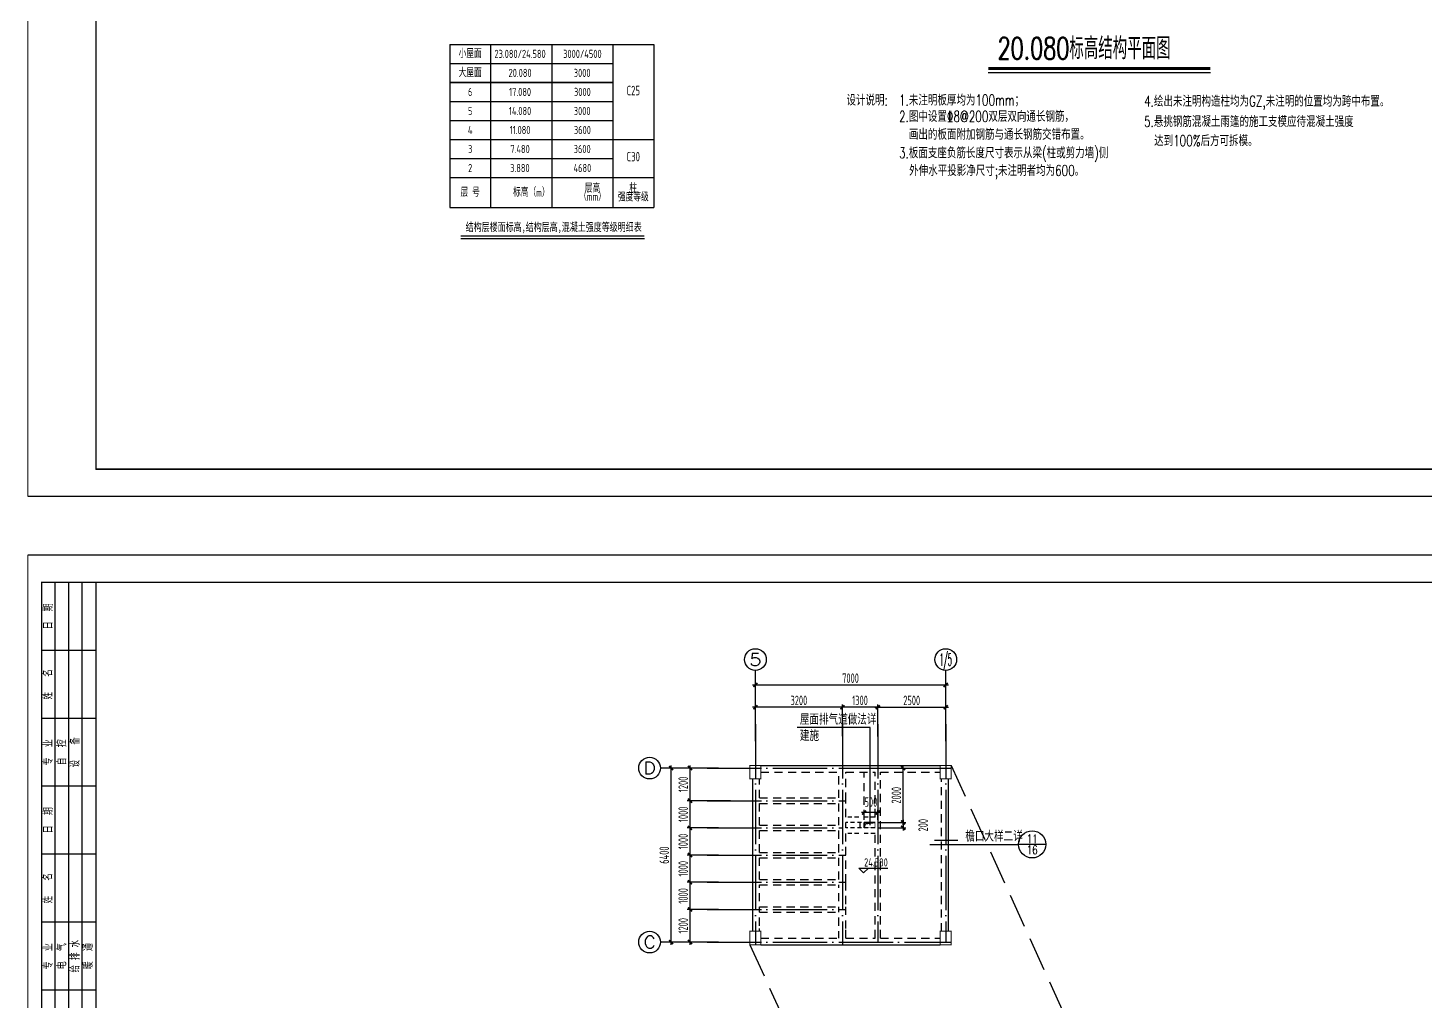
# Model space of a CAD drawing. Extents: x -472319 to -112444, y -516749 to -5704.
# Drawn here: x -311995 to -260602, y -355145 to -319353 of the extents above; entities that cross this region are included whole.
import ezdxf
from ezdxf.enums import TextEntityAlignment as Align

# ---------------------------------------------------------------- set-up
doc = ezdxf.new("R2010")
doc.units = 0
doc.header["$LTSCALE"] = 100
doc.header["$MEASUREMENT"] = 0
for name, pattern in [('3', [5, 3, -2]), ('CENTER', [2, 1.25, -0.25, 0.25, -0.25]), ('DASH', [0.35, 0.25, -0.1]), ('DOTE', [2.42, 2, -0.2, 0.02, -0.2])]:
    doc.linetypes.add(name, pattern=pattern)
for name, color, linetype in [('1301', 24, 'Continuous'), ('1306', 94, 'Continuous'), ('AXIS', 3, 'Continuous'), ('AXIS_TEXT', 7, 'Continuous'), ('DIM_IDEN', 3, 'Continuous'), ('DIMENSION', 3, 'Continuous'), ('DOTE', 1, 'CENTER'), ('FRAME', 3, 'Continuous'), ('PUB_TEXT', 7, 'Continuous'), ('S_BEAM', 4, 'Continuous'), ('S_BEAMDASH', 134, '3'), ('S_CL', 2, 'Continuous'), ('S_HOLE', 253, 'Continuous'), ('TAB', 7, 'Continuous'), ('TEXT', 7, 'Continuous'), ('填充', 8, 'Continuous'), ('板标注', 221, 'Continuous'), ('洞口边线', 7, 'Continuous')]:
    doc.layers.add(name, color=color, linetype=linetype)
doc.styles.add('_HZTXT', font='txt.shx', dxfattribs={"width": 0.35, "bigfont": 'hztxt.shx'})
doc.styles.add('_TCH_AXIS', font='COMPLEX', dxfattribs={"bigfont": 'GBCBIG'})
doc.styles.add('COMPLEX', font='COMPLEX')
doc.styles.add('dxfs', font='txt.shx', dxfattribs={"width": 0.7, "bigfont": 'dxfs.shx'})
doc.styles.add('HZ', font='tssdeng.shx', dxfattribs={"width": 0.6, "height": 350, "bigfont": 'a.shx'})
doc.styles.add('ST', font='', dxfattribs={"width": 0.7})
doc.styles.add('TSSD_Norm', font='Tssdeng.shx', dxfattribs={"bigfont": 'hztxt.shx'})
doc.styles.add('TSSD_Rein', font='Tssdeng.shx', dxfattribs={"width": 0.7, "bigfont": 'hztxt.shx'})
doc.styles.get('ST').set_extended_font_data('SimSun')
doc.dimstyles.new('DIMN', dxfattribs={"dimtxt": 350, "dimasz": 150, "dimexe": 100, "dimexo": 100, "dimgap": 75, "dimtad": 1, "dimdec": 0, "dimzin": 0, "dimdsep": 46, "dimtxsty": 'HZ', "dimblk": 'ARCHTICK', "dimcen": 0.09, "dimdle": 100, "dimclrd": 3, "dimclre": 3, "dimclrt": 7, "dimazin": 2, "dimtfac": 1, "dimtdec": 0, "dimtmove": 2, "dimatfit": 3, "dimldrblk": 'ARCHTICK', "dimfxl": 1, "dimtolj": 1, "dimtzin": 0, "dimarcsym": 0})

# ---------------------------------------------------------------- blocks, each defined once
blk = doc.blocks.new('A$C20674F94')
at = {"layer": 'FRAME', "lineweight": 18}
blk.add_line((0, 59400), (0, 0), dxfattribs=at)
at = {"layer": 'FRAME'}
for p, q in [((84100, 59400), (0, 59400)), ((2500, 58400), (2500, 1000)), ((83100, 58400), (2500, 58400)), ((2500, 1000), (83100, 1000)), ((0, 0), (84100, 0))]:
    blk.add_line(p, q, dxfattribs=at)
at = {"layer": 'FRAME', "const_width": 50}
for points in [[(2500, 58400), (500, 58400), (500, 35900), (2500, 35900)], [(2500, 58400), (83100, 58400), (83100, 1000), (2500, 1000), (2500, 58400)]]:
    blk.add_lwpolyline(points, dxfattribs=at)
at = {"layer": 'FRAME'}
for points in [[(1000, 35900), (1000, 58400)], [(1500, 35900), (1500, 58400)], [(2000, 35900), (2000, 58400)], [(2500, 55900), (500, 55900)], [(2500, 53400), (500, 53400)], [(2500, 50900), (500, 50900)], [(2500, 48400), (500, 48400)], [(2500, 45900), (500, 45900)], [(2500, 43400), (500, 43400)]]:
    blk.add_lwpolyline(points, dxfattribs=at)
at = {"layer": 'FRAME', "char_height": 300, "attachment_point": 5, "rotation": 90, "style": 'dxfs'}
for s, insert, width in [('{\\f宋体|b0|i0|c134|p2;日\\Ftxt.shx,dxfs.shx|c134;  \\f宋体|b0|i0|c134|p2;期}', (750, 57150), 1132.5), ('姓   名', (750, 54650), 1185), ('{\\f宋体|b0|i0|c134|p2;专\\Ftxt.shx,dxfs.shx|c134;  \\f宋体|b0|i0|c134|p2;业}', (750, 52150), 1203.38), ('{\\f宋体|b0|i0|c134|p2;自\\Ftxt.shx,dxfs.shx|c134;  \\f宋体|b0|i0|c134|p2;控}', (1250, 52150), 1148.25), ('设   备', (1750, 52150), 1227), ('{\\f宋体|b0|i0|c134|p2;日\\Ftxt.shx,dxfs.shx|c134;  \\f宋体|b0|i0|c134|p2;期}', (750, 49650), 1132.5), ('姓   名', (750, 47150), 1185), ('{\\f宋体|b0|i0|c134|p2;专\\Ftxt.shx,dxfs.shx|c134;  \\f宋体|b0|i0|c134|p2;业}', (750, 44650), 1203.38), ('{\\f宋体|b0|i0|c134|p2;电\\Ftxt.shx,dxfs.shx|c134;  \\f宋体|b0|i0|c134|p2;气}', (1250, 44650), 1182.38), ('给 排 水', (1750, 44650), 1352.62), ('{\\f宋体|b0|i0|c134|p2;暖\\Ftxt.shx,dxfs.shx|c134;  \\f宋体|b0|i0|c134|p2;通}', (2220, 44650), 1200.75)]:
    blk.add_mtext(s, dxfattribs=dict(at, insert=insert, width=width))
blk = doc.blocks.new('_ArchTick')
at = {"color": 0, "linetype": 'ByBlock', "const_width": 0.4}
blk.add_lwpolyline([(-0.5, -0.5), (0.5, 0.5)], dxfattribs=at)
blk = doc.blocks.new('*D1380')
at = {"layer": 'AXIS', "color": 3, "lineweight": -2, "transparency": 16777216}
for p, q in [((-285336, -343519), (-278136, -343519)), ((-285236, -344859), (-285236, -343419)), ((-278236, -344859), (-278236, -343419))]:
    blk.add_line(p, q, dxfattribs=at)
at = {"layer": 'Defpoints', "color": 0, "transparency": 16777216}
for p in [(-278236, -343519), (-285236, -344959), (-278236, -344959)]:
    blk.add_point(p, dxfattribs=at)
at = {"layer": 'AXIS', "color": 3, "lineweight": -2, "transparency": 16777216, "xscale": 150, "yscale": 150, "zscale": 150, "rotation": 180}
blk.add_blockref('_ArchTick', (-285236, -343519), dxfattribs=at)
at = {"layer": 'AXIS', "color": 3, "lineweight": -2, "transparency": 16777216, "xscale": 150, "yscale": 150, "zscale": 150}
blk.add_blockref('_ArchTick', (-278236, -343519), dxfattribs=at)
at = {"layer": 'AXIS', "color": 7, "transparency": 16777216, "insert": (-281736, -343269), "char_height": 350, "attachment_point": 5, "style": 'HZ'}
blk.add_mtext('\\A1;7000', dxfattribs=at)
blk = doc.blocks.new('_AXISO')
blk.add_circle((0, 0), 0.5)
at = {"layer": 'AXIS_TEXT', "style": 'COMPLEX', "width": 1.041667}
blk.add_attdef('A', text='', height=0.56, dxfattribs=at).set_placement((-0.25, -0.28), (0.25, -0.28), align=Align.FIT)
blk = doc.blocks.new('*D1381')
at = {"layer": '1301', "color": 3, "lineweight": -2, "transparency": 16777216}
for p, q in [((-280736, -345205), (-280736, -344237)), ((-278236, -345305), (-278236, -344237)), ((-280836, -344337), (-278136, -344337))]:
    blk.add_line(p, q, dxfattribs=at)
at = {"layer": 'Defpoints', "color": 0, "transparency": 16777216}
for p in [(-278236, -344337), (-280736, -345305), (-278236, -345405)]:
    blk.add_point(p, dxfattribs=at)
at = {"layer": '1301', "color": 3, "lineweight": -2, "transparency": 16777216, "xscale": 150, "yscale": 150, "zscale": 150, "rotation": 180}
blk.add_blockref('_ArchTick', (-280736, -344337), dxfattribs=at)
at = {"layer": '1301', "color": 3, "lineweight": -2, "transparency": 16777216, "xscale": 150, "yscale": 150, "zscale": 150}
blk.add_blockref('_ArchTick', (-278236, -344337), dxfattribs=at)
at = {"layer": '1301', "color": 7, "transparency": 16777216, "insert": (-279486, -344087), "char_height": 350, "attachment_point": 5, "style": 'HZ'}
blk.add_mtext('\\A1;2500', dxfattribs=at)
blk = doc.blocks.new('*D1382')
at = {"layer": '1301', "color": 3, "lineweight": -2, "transparency": 16777216}
for p, q in [((-285236, -345348), (-285236, -344237)), ((-282036, -345405), (-282036, -344237)), ((-281936, -344337), (-285336, -344337))]:
    blk.add_line(p, q, dxfattribs=at)
at = {"layer": 'Defpoints', "color": 0, "transparency": 16777216}
for p in [(-285236, -344337), (-285236, -345448), (-282036, -345505)]:
    blk.add_point(p, dxfattribs=at)
at = {"layer": '1301', "color": 3, "lineweight": -2, "transparency": 16777216, "xscale": 150, "yscale": 150, "zscale": 150, "rotation": 180}
blk.add_blockref('_ArchTick', (-285236, -344337), dxfattribs=at)
at = {"layer": '1301', "color": 3, "lineweight": -2, "transparency": 16777216, "xscale": 150, "yscale": 150, "zscale": 150}
blk.add_blockref('_ArchTick', (-282036, -344337), dxfattribs=at)
at = {"layer": '1301', "color": 7, "transparency": 16777216, "insert": (-283636, -344087), "char_height": 350, "attachment_point": 5, "style": 'HZ'}
blk.add_mtext('\\A1;3200', dxfattribs=at)
blk = doc.blocks.new('*D1383')
at = {"layer": 'AXIS', "color": 3, "lineweight": -2, "transparency": 16777216}
for p, q in [((-287109, -346576), (-288439, -346576)), ((-288339, -353076), (-288339, -346476)), ((-287109, -352976), (-288439, -352976))]:
    blk.add_line(p, q, dxfattribs=at)
at = {"layer": 'Defpoints', "color": 0, "transparency": 16777216}
for p in [(-288339, -346576), (-287009, -346576), (-287009, -352976)]:
    blk.add_point(p, dxfattribs=at)
at = {"layer": 'AXIS', "color": 3, "lineweight": -2, "transparency": 16777216, "xscale": 150, "yscale": 150, "zscale": 150}
for p, rotation in [((-288339, -346576), 90), ((-288339, -352976), 270)]:
    blk.add_blockref('_ArchTick', p, dxfattribs=dict(at, rotation=rotation))
at = {"layer": 'AXIS', "color": 7, "transparency": 16777216, "insert": (-288589, -349777), "char_height": 350, "attachment_point": 5, "rotation": 90, "style": 'HZ'}
blk.add_mtext('\\A1;6400', dxfattribs=at)
blk = doc.blocks.new('*D1384')
at = {"layer": '1306', "color": 3, "lineweight": -2, "transparency": 16777216}
for p, q in [((-286594, -346576), (-287742, -346576)), ((-287642, -346476), (-287642, -347876)), ((-286151, -347776), (-287742, -347776))]:
    blk.add_line(p, q, dxfattribs=at)
at = {"layer": 'Defpoints', "color": 0, "transparency": 16777216}
for p in [(-286494, -346576), (-287642, -347776), (-286051, -347776)]:
    blk.add_point(p, dxfattribs=at)
at = {"layer": '1306', "color": 3, "lineweight": -2, "transparency": 16777216, "xscale": 150, "yscale": 150, "zscale": 150}
for p, rotation in [((-287642, -346576), 90), ((-287642, -347776), 270)]:
    blk.add_blockref('_ArchTick', p, dxfattribs=dict(at, rotation=rotation))
at = {"layer": '1306', "color": 7, "transparency": 16777216, "insert": (-287892, -347177), "char_height": 350, "attachment_point": 5, "rotation": 90, "style": 'HZ'}
blk.add_mtext('\\A1;1200', dxfattribs=at)
blk = doc.blocks.new('*D1385')
at = {"layer": '1306', "color": 3, "lineweight": -2, "transparency": 16777216}
for p, q in [((-286594, -347776), (-287742, -347776)), ((-287642, -347676), (-287642, -348876)), ((-286594, -348776), (-287742, -348776))]:
    blk.add_line(p, q, dxfattribs=at)
at = {"layer": 'Defpoints', "color": 0, "transparency": 16777216}
for p in [(-286494, -347776), (-287642, -348776), (-286494, -348776)]:
    blk.add_point(p, dxfattribs=at)
at = {"layer": '1306', "color": 3, "lineweight": -2, "transparency": 16777216, "xscale": 150, "yscale": 150, "zscale": 150}
for p, rotation in [((-287642, -347776), 90), ((-287642, -348776), 270)]:
    blk.add_blockref('_ArchTick', p, dxfattribs=dict(at, rotation=rotation))
at = {"layer": '1306', "color": 7, "transparency": 16777216, "insert": (-287892, -348277), "char_height": 350, "attachment_point": 5, "rotation": 90, "style": 'HZ'}
blk.add_mtext('\\A1;1000', dxfattribs=at)
blk = doc.blocks.new('*D1386')
at = {"layer": '1306', "color": 3, "lineweight": -2, "transparency": 16777216}
for p, q in [((-286594, -348776), (-287742, -348776)), ((-287642, -348676), (-287642, -349876)), ((-286594, -349776), (-287742, -349776))]:
    blk.add_line(p, q, dxfattribs=at)
at = {"layer": 'Defpoints', "color": 0, "transparency": 16777216}
for p in [(-286494, -348776), (-287642, -349776), (-286494, -349776)]:
    blk.add_point(p, dxfattribs=at)
at = {"layer": '1306', "color": 3, "lineweight": -2, "transparency": 16777216, "xscale": 150, "yscale": 150, "zscale": 150}
for p, rotation in [((-287642, -348776), 90), ((-287642, -349776), 270)]:
    blk.add_blockref('_ArchTick', p, dxfattribs=dict(at, rotation=rotation))
at = {"layer": '1306', "color": 7, "transparency": 16777216, "insert": (-287892, -349277), "char_height": 350, "attachment_point": 5, "rotation": 90, "style": 'HZ'}
blk.add_mtext('\\A1;1000', dxfattribs=at)
blk = doc.blocks.new('*D1387')
at = {"layer": '1306', "color": 3, "lineweight": -2, "transparency": 16777216}
for p, q in [((-286594, -349776), (-287742, -349776)), ((-287642, -349676), (-287642, -350876)), ((-286594, -350776), (-287742, -350776))]:
    blk.add_line(p, q, dxfattribs=at)
at = {"layer": 'Defpoints', "color": 0, "transparency": 16777216}
for p in [(-286494, -349776), (-287642, -350776), (-286494, -350776)]:
    blk.add_point(p, dxfattribs=at)
at = {"layer": '1306', "color": 3, "lineweight": -2, "transparency": 16777216, "xscale": 150, "yscale": 150, "zscale": 150}
for p, rotation in [((-287642, -349776), 90), ((-287642, -350776), 270)]:
    blk.add_blockref('_ArchTick', p, dxfattribs=dict(at, rotation=rotation))
at = {"layer": '1306', "color": 7, "transparency": 16777216, "insert": (-287892, -350277), "char_height": 350, "attachment_point": 5, "rotation": 90, "style": 'HZ'}
blk.add_mtext('\\A1;1000', dxfattribs=at)
blk = doc.blocks.new('*D1388')
at = {"layer": '1306', "color": 3, "lineweight": -2, "transparency": 16777216}
for p, q in [((-286594, -351776), (-287742, -351776)), ((-287642, -351676), (-287642, -353076)), ((-286594, -352976), (-287742, -352976))]:
    blk.add_line(p, q, dxfattribs=at)
at = {"layer": 'Defpoints', "color": 0, "transparency": 16777216}
for p in [(-286494, -351776), (-287642, -352976), (-286494, -352976)]:
    blk.add_point(p, dxfattribs=at)
at = {"layer": '1306', "color": 3, "lineweight": -2, "transparency": 16777216, "xscale": 150, "yscale": 150, "zscale": 150}
for p, rotation in [((-287642, -351776), 90), ((-287642, -352976), 270)]:
    blk.add_blockref('_ArchTick', p, dxfattribs=dict(at, rotation=rotation))
at = {"layer": '1306', "color": 7, "transparency": 16777216, "insert": (-287892, -352376), "char_height": 350, "attachment_point": 5, "rotation": 90, "style": 'HZ'}
blk.add_mtext('\\A1;1200', dxfattribs=at)
blk = doc.blocks.new('*D1389')
at = {"layer": '1301', "color": 3, "lineweight": -2, "transparency": 16777216}
for p, q in [((-282036, -345348), (-282036, -344237)), ((-280736, -345419), (-280736, -344237)), ((-280636, -344337), (-282136, -344337))]:
    blk.add_line(p, q, dxfattribs=at)
at = {"layer": 'Defpoints', "color": 0, "transparency": 16777216}
for p in [(-282036, -344337), (-282036, -345448), (-280736, -345519)]:
    blk.add_point(p, dxfattribs=at)
at = {"layer": '1301', "color": 3, "lineweight": -2, "transparency": 16777216, "xscale": 150, "yscale": 150, "zscale": 150, "rotation": 180}
blk.add_blockref('_ArchTick', (-282036, -344337), dxfattribs=at)
at = {"layer": '1301', "color": 3, "lineweight": -2, "transparency": 16777216, "xscale": 150, "yscale": 150, "zscale": 150}
blk.add_blockref('_ArchTick', (-280736, -344337), dxfattribs=at)
at = {"layer": '1301', "color": 7, "transparency": 16777216, "insert": (-281386, -344087), "char_height": 350, "attachment_point": 5, "style": 'HZ'}
blk.add_mtext('\\A1;1300', dxfattribs=at)
blk = doc.blocks.new('*D1390')
at = {"layer": '1301', "color": 3, "lineweight": -2, "transparency": 16777216}
for p, q in [((-280636, -348212), (-281336, -348212)), ((-281236, -348476), (-281236, -348112)), ((-280736, -348476), (-280736, -348112))]:
    blk.add_line(p, q, dxfattribs=at)
at = {"layer": 'Defpoints', "color": 0, "transparency": 16777216}
for p in [(-281236, -348212), (-281236, -348576), (-280736, -348576)]:
    blk.add_point(p, dxfattribs=at)
at = {"layer": '1301', "color": 3, "lineweight": -2, "transparency": 16777216, "xscale": 150, "yscale": 150, "zscale": 150, "rotation": 180}
blk.add_blockref('_ArchTick', (-281236, -348212), dxfattribs=at)
at = {"layer": '1301', "color": 3, "lineweight": -2, "transparency": 16777216, "xscale": 150, "yscale": 150, "zscale": 150}
blk.add_blockref('_ArchTick', (-280736, -348212), dxfattribs=at)
at = {"layer": '1301', "color": 7, "transparency": 16777216, "insert": (-280986, -347825), "char_height": 350, "attachment_point": 5, "style": 'HZ'}
blk.add_mtext('\\A1;500', dxfattribs=at)
blk = doc.blocks.new('*D2553')
at = {"layer": '1306', "color": 3, "lineweight": -2, "transparency": 16777216}
for p, q in [((-286594, -350776), (-287742, -350776)), ((-287642, -350676), (-287642, -351876)), ((-286594, -351776), (-287742, -351776))]:
    blk.add_line(p, q, dxfattribs=at)
at = {"layer": 'Defpoints', "color": 0, "transparency": 16777216}
for p in [(-286494, -350776), (-287642, -351776), (-286494, -351776)]:
    blk.add_point(p, dxfattribs=at)
at = {"layer": '1306', "color": 3, "lineweight": -2, "transparency": 16777216, "xscale": 150, "yscale": 150, "zscale": 150}
for p, rotation in [((-287642, -350776), 90), ((-287642, -351776), 270)]:
    blk.add_blockref('_ArchTick', p, dxfattribs=dict(at, rotation=rotation))
at = {"layer": '1306', "color": 7, "transparency": 16777216, "insert": (-287892, -351277), "char_height": 350, "attachment_point": 5, "rotation": 90, "style": 'HZ'}
blk.add_mtext('\\A1;1000', dxfattribs=at)
blk = doc.blocks.new('*D2554')
at = {"layer": 'Defpoints', "color": 0, "transparency": 16777216}
for p in [(-280836, -348576), (-280836, -348776), (-279802, -348776)]:
    blk.add_point(p, dxfattribs=at)
at = {"layer": 'S_HOLE', "color": 3, "lineweight": -2, "transparency": 16777216}
for p, q in [((-280736, -348576), (-279702, -348576)), ((-280736, -348776), (-279702, -348776)), ((-279802, -348476), (-279802, -348876))]:
    blk.add_line(p, q, dxfattribs=at)
at = {"layer": 'S_HOLE', "color": 3, "lineweight": -2, "transparency": 16777216, "xscale": 150, "yscale": 150, "zscale": 150}
for p, rotation in [((-279802, -348576), 90), ((-279802, -348776), 270)]:
    blk.add_blockref('_ArchTick', p, dxfattribs=dict(at, rotation=rotation))
at = {"layer": 'S_HOLE', "color": 7, "transparency": 16777216, "insert": (-279065, -348676), "char_height": 350, "attachment_point": 5, "rotation": 90, "style": 'HZ'}
blk.add_mtext('\\A1;200', dxfattribs=at)
blk = doc.blocks.new('*D2555')
at = {"layer": 'Defpoints', "color": 0, "transparency": 16777216}
for p in [(-280836, -346576), (-279802, -346576), (-280836, -348576)]:
    blk.add_point(p, dxfattribs=at)
at = {"layer": 'S_HOLE', "color": 3, "lineweight": -2, "transparency": 16777216}
for p, q in [((-280736, -346576), (-279702, -346576)), ((-279802, -348676), (-279802, -346476)), ((-280736, -348576), (-279702, -348576))]:
    blk.add_line(p, q, dxfattribs=at)
at = {"layer": 'S_HOLE', "color": 3, "lineweight": -2, "transparency": 16777216, "xscale": 150, "yscale": 150, "zscale": 150}
for p, rotation in [((-279802, -346576), 90), ((-279802, -348576), 270)]:
    blk.add_blockref('_ArchTick', p, dxfattribs=dict(at, rotation=rotation))
at = {"layer": 'S_HOLE', "color": 7, "transparency": 16777216, "insert": (-280052, -347576), "char_height": 350, "attachment_point": 5, "rotation": 90, "style": 'HZ'}
blk.add_mtext('\\A1;2000', dxfattribs=at)

msp = doc.modelspace()

# ---------------------------------------------------------------- linework, layer by layer
at = {"color": 253, "linetype": 'DASH', "ltscale": 50}
for p, q in [((-278035.5, -346476.5), (-270593.829, -362839.891)), ((-285435.502, -353076.501), (-277993.831, -369439.892))]:
    msp.add_line(p, q, dxfattribs=at)
at = {"layer": 'AXIS'}
for p, q in [((-285235.5, -345589.352), (-285235.5, -342984.556)), ((-278235.5, -345589.352), (-278235.5, -342984.556)), ((-287009.319, -346576.5), (-288726.819, -346576.5)), ((-287009.319, -352976.5), (-288726.819, -352976.5))]:
    msp.add_line(p, q, dxfattribs=at)
at = {"layer": 'Defpoints', "color": 2, "const_width": 50}
msp.add_lwpolyline([(-296477.5, -321357), (-290477.5, -321357)], dxfattribs=at)
at = {"layer": 'DIM_IDEN'}
for p, q in [((-281009.357, -345080.405), (-283699.629, -345080.405)), ((-281009.357, -348681.742), (-281009.357, -345080.405)), ((-278822, -349381.5), (-275553.621, -349381.5)), ((-274553.621, -349381.5), (-275553.621, -349381.5))]:
    msp.add_line(p, q, dxfattribs=at)
at = {"layer": 'DIM_IDEN', "const_width": 50}
msp.add_lwpolyline([(-278657.877, -349231.5), (-277776.594, -349231.5)], dxfattribs=at)
at = {"layer": 'DIM_IDEN'}
msp.add_circle((-275053.621, -349381.5), 500, dxfattribs=at)
at = {"layer": 'DIMENSION', "const_width": 100}
msp.add_lwpolyline([(-276668.828, -320845.229), (-268497.846, -320845.229)], dxfattribs=at)
at = {"layer": 'DIMENSION'}
msp.add_lwpolyline([(-276668.828, -320995.229), (-268497.846, -320995.229)], dxfattribs=at)
at = {"layer": 'DOTE', "linetype": 'DOTE', "ltscale": 10}
for p, q in [((-285235.5, -344959.352), (-285235.5, -353076.501)), ((-282035.5, -344959.352), (-282035.5, -352976.5)), ((-282035.5, -344959.352), (-282035.5, -353076.501)), ((-280735.5, -344959.352), (-280735.5, -352976.5)), ((-278235.5, -344959.352), (-278235.5, -352976.5)), ((-287009.319, -346576.5), (-278035.5, -346576.5)), ((-287009.319, -347776.499), (-281910.5, -347776.499)), ((-287009.319, -348776.499), (-282035.5, -348776.499)), ((-287009.319, -349776.499), (-281910.5, -349776.499)), ((-287009.319, -350776.499), (-281910.5, -350776.499)), ((-287009.319, -351776.499), (-281910.5, -351776.499)), ((-287009.319, -352976.5), (-278035.5, -352976.5))]:
    msp.add_line(p, q, dxfattribs=at)
at = {"layer": 'S_BEAM'}
for p, q in [((-285035.502, -346476.5), (-282035.5, -346476.5)), ((-282035.5, -346476.5), (-280735.5, -346476.5)), ((-280735.5, -346476.5), (-278435.5, -346476.5)), ((-285335.502, -347776.5), (-285335.502, -346976.5)), ((-278135.5, -352576.501), (-278135.5, -346976.5)), ((-285335.502, -348776.5), (-285335.502, -347776.5)), ((-285335.502, -349776.5), (-285335.502, -348776.5)), ((-281235.5, -348776.5), (-281235.5, -348576.499)), ((-281235.5, -348576.499), (-280835.5, -348576.499)), ((-285335.502, -350776.5), (-285335.502, -349776.5)), ((-285335.502, -351576.5), (-285335.502, -350776.5)), ((-285335.502, -352476.501), (-285335.502, -351576.5)), ((-285335.502, -352576.501), (-285335.502, -352476.501)), ((-285035.502, -353076.501), (-282035.5, -353076.501)), ((-282035.5, -353076.501), (-280735.5, -353076.501)), ((-280735.5, -353076.501), (-278435.5, -353076.501))]:
    msp.add_line(p, q, dxfattribs=at)
at = {"layer": 'S_BEAMDASH'}
for p, q in [((-285035.502, -346726.5), (-282160.5, -346726.5)), ((-282160.5, -347676.5), (-282160.5, -346726.5)), ((-281910.5, -346726.5), (-280835.5, -346726.5)), ((-281910.5, -347776.5), (-281910.5, -346726.5)), ((-281235.5, -348426.5), (-281235.5, -346726.5)), ((-280835.5, -348376.499), (-280835.5, -346726.5)), ((-280635.5, -346726.5), (-278435.5, -346726.5)), ((-280635.5, -352826.501), (-280635.5, -346726.5)), ((-285085.502, -347676.5), (-285085.502, -346976.5)), ((-278385.5, -352576.501), (-278385.5, -346976.5)), ((-285085.502, -347676.5), (-282160.5, -347676.5)), ((-285085.502, -347876.5), (-282160.5, -347876.5)), ((-285085.502, -348676.5), (-285085.502, -347876.5)), ((-282160.5, -348676.5), (-282160.5, -347876.5)), ((-281910.5, -348376.499), (-281910.5, -347776.5)), ((-285085.502, -348676.5), (-282160.5, -348676.5)), ((-285085.502, -348876.5), (-282160.5, -348876.5)), ((-285085.502, -349676.5), (-285085.502, -348876.5)), ((-282160.5, -349676.5), (-282160.5, -348876.5)), ((-281910.5, -348776.5), (-281910.5, -348576.5)), ((-281385.5, -348776.5), (-281385.5, -348576.499)), ((-281910.5, -349776.5), (-281910.5, -348976.5)), ((-280835.5, -352826.501), (-280835.5, -348976.5)), ((-285085.502, -349676.5), (-282160.5, -349676.5)), ((-285085.502, -349876.5), (-282160.5, -349876.5)), ((-285085.502, -350676.5), (-285085.502, -349876.5)), ((-282160.5, -350676.5), (-282160.5, -349876.5)), ((-281910.5, -350776.5), (-281910.5, -349776.5)), ((-285085.502, -350676.5), (-282160.5, -350676.5)), ((-285085.502, -350876.5), (-282160.5, -350876.5)), ((-285085.502, -351476.5), (-285085.502, -350876.5)), ((-282160.5, -351476.5), (-282160.5, -350876.5)), ((-281910.5, -351576.5), (-281910.5, -350776.5)), ((-285085.502, -352376.501), (-285085.502, -351676.5)), ((-285085.502, -351676.5), (-282160.5, -351676.5)), ((-285085.502, -351876.5), (-282160.5, -351876.5)), ((-282160.5, -352376.501), (-282160.5, -351676.5)), ((-281910.5, -352476.501), (-281910.5, -351576.5)), ((-285085.502, -352576.501), (-285085.502, -352476.501)), ((-281910.5, -352826.501), (-281910.5, -352476.501)), ((-285035.502, -352826.501), (-282160.5, -352826.501)), ((-282160.5, -352826.501), (-282160.5, -352576.501)), ((-281910.5, -352826.501), (-280835.5, -352826.501)), ((-280635.5, -352826.501), (-278435.5, -352826.501))]:
    msp.add_line(p, q, dxfattribs=at)
at = {"layer": 'S_BEAMDASH', "ltscale": 0.5}
for p, q in [((-281435.5, -348376.499), (-281910.5, -348376.499)), ((-280835.5, -348376.499), (-281235.5, -348376.499)), ((-280835.5, -348576.499), (-281910.5, -348576.499)), ((-280835.5, -348776.5), (-281910.5, -348776.5)), ((-281435.5, -348976.5), (-281910.5, -348976.5)), ((-280835.5, -348976.5), (-281235.5, -348976.5))]:
    msp.add_line(p, q, dxfattribs=at)
at = {"layer": 'S_CL', "const_width": 35}
for points in [[(-285035.502, -346976.5), (-285035.502, -346476.5), (-285435.502, -346476.5), (-285435.502, -346976.5)], [(-278035.5, -346976.5), (-278035.5, -346476.5), (-278435.5, -346476.5), (-278435.5, -346976.5)], [(-285035.502, -353076.501), (-285035.502, -352576.501), (-285435.502, -352576.501), (-285435.502, -353076.501)], [(-278035.5, -353076.501), (-278035.5, -352576.501), (-278435.5, -352576.501), (-278435.5, -353076.501)]]:
    msp.add_lwpolyline(points, close=True, dxfattribs=at)
at = {"layer": 'S_HOLE', "const_width": 18}
msp.add_lwpolyline([(-281235.5, -348776.5), (-280835.5, -348776.5), (-280835.5, -348576.499), (-281235.5, -348576.499), (-281235.5, -348776.5)], close=True, dxfattribs=at)
msp.add_lwpolyline([(-281235.5, -348776.5), (-280835.5, -348776.5), (-280835.5, -348576.499), (-281235.5, -348576.499), (-281235.5, -348776.5)], close=True, dxfattribs=at)
at = {"layer": 'TAB'}
for p, q in [((-296477.5, -319957), (-288977.5, -319957)), ((-296477.5, -319957), (-296477.5, -325957)), ((-294977.5, -319957), (-294977.5, -325957)), ((-292727.5, -319957), (-292727.5, -325957)), ((-290477.5, -319957), (-290477.5, -325957)), ((-288977.5, -319957), (-288977.5, -325957)), ((-296477.5, -320657), (-290477.5, -320657)), ((-296477.5, -321357), (-290477.5, -321357)), ((-296477.5, -322057), (-290477.5, -322057)), ((-296477.5, -322757), (-290477.5, -322757)), ((-296477.5, -323457), (-288977.5, -323457)), ((-296477.5, -324157), (-290477.5, -324157)), ((-296477.5, -324157), (-290477.5, -324157)), ((-296477.5, -324857), (-290477.5, -324857)), ((-296477.5, -324857), (-288977.5, -324857)), ((-296477.5, -324857), (-290477.5, -324857)), ((-296477.5, -324857), (-290477.5, -324857)), ((-296477.5, -324857), (-290477.5, -324857)), ((-296477.5, -324857), (-288977.5, -324857)), ((-296477.5, -325957), (-288977.5, -325957)), ((-296072.357, -327100.689), (-289316.455, -327100.689))]:
    msp.add_line(p, q, dxfattribs=at)
at = {"layer": 'TAB', "const_width": 50}
msp.add_lwpolyline([(-296072.357, -327000.689), (-289316.455, -327000.689)], dxfattribs=at)
at = {"layer": '板标注'}
msp.add_lwpolyline([(-281080.5, -350257.5), (-281255.5, -350432.5), (-281430.5, -350257.5), (-280369.567, -350257.5)], dxfattribs=at)
at = {"layer": '洞口边线'}
msp.add_lwpolyline([(-280835.5, -348576.499), (-281235.5, -348576.499), (-281235.5, -348776.5), (-281191.307, -348620.692), (-280835.5, -348576.499)], close=True, dxfattribs=at)
msp.add_lwpolyline([(-280835.5, -348576.499), (-281235.5, -348576.499), (-281235.5, -348776.5), (-281191.307, -348620.692), (-280835.5, -348576.499)], close=True, dxfattribs=at)

# ---------------------------------------------------------------- block references
at = {"layer": 'AXIS'}
ref = msp.add_blockref('_AXISO', (-285235.5, -342584.556), dxfattribs=dict(at, xscale=800, yscale=800, zscale=800))
ref.add_attrib('A', '5', dxfattribs={"layer": 'AXIS_TEXT', "height": 452.548, "style": '_TCH_AXIS', "width": 1.5}).set_placement((-285461.774, -342810.83), (-285009.226, -342810.83), align=Align.FIT)
ref = msp.add_blockref('_AXISO', (-278235.5, -342584.556), dxfattribs=dict(at, xscale=800, yscale=800, zscale=800))
ref.add_attrib('A', '1/5', dxfattribs={"layer": 'AXIS_TEXT', "height": 452.5483, "style": '_TCH_AXIS', "width": 0.411765}).set_placement((-278461.774, -342810.83), (-278009.226, -342810.83), align=Align.FIT)
ref = msp.add_blockref('_AXISO', (-289126.819, -346576.5), dxfattribs=dict(at, xscale=800, yscale=800, zscale=800))
ref.add_attrib('A', 'D', dxfattribs={"layer": 'AXIS_TEXT', "height": 452.548, "style": '_TCH_AXIS', "width": 1.235294}).set_placement((-289353.093, -346802.774), (-288900.545, -346802.774), align=Align.FIT)
ref = msp.add_blockref('_AXISO', (-289126.819, -352976.5), dxfattribs=dict(at, xscale=800, yscale=800, zscale=800))
ref.add_attrib('A', 'C', dxfattribs={"layer": 'AXIS_TEXT', "height": 452.548, "style": '_TCH_AXIS', "width": 1.4}).set_placement((-289353.093, -353202.774), (-288900.545, -353202.774), align=Align.FIT)
at = {"layer": '填充'}
for p in [(-311995, -336578.5), (-311995, -398146.5)]:
    msp.add_blockref('A$C20674F94', p, dxfattribs=at)

# ---------------------------------------------------------------- texts
at = {"layer": 'DIMENSION', "style": 'dxfs', "width": 0.7}
for s, height, p in [('20.080标高结构平面图', 800, (-276327.272, -320503.447)), ('设计说明:', 400, (-281884.954, -322207.426)), ('1.未注明板厚均为100mm；', 400, (-279950.324, -322207.426)), ('4.绘出未注明构造柱均为GZ,未注明的位置均为跨中布置。', 400, (-270935.411, -322246.177)), ('2.图中设置\x848@200双层双向通长钢筋，', 400, (-279950.324, -322807.426)), ('5.悬挑钢筋混凝土雨篷的施工支模应待混凝土强度', 400, (-270939.056, -322994.922)), ('画出的板面附加钢筋与通长钢筋交错布置。', 400, (-279590.072, -323468.387)), ('达到100%%%后方可拆模。', 400, (-270569.056, -323700.622)), ('3.板面支座负筋长度尺寸表示从梁(柱或剪力墙)侧', 400, (-279950.324, -324146.312)), ('外伸水平投影净尺寸;未注明者均为600。', 400, (-279580.324, -324796.312))]:
    msp.add_text(s, height=height, dxfattribs=at).set_placement(p)
at = {"layer": 'PUB_TEXT', "style": '_HZTXT', "width": 0.8}
for s, p in [('屋面排气道做法详', (-283599.629, -344980.405)), ('建施', (-283599.629, -345580.405)), ('檐口大样二详', (-277513.148, -349281.5))]:
    msp.add_text(s, height=400, dxfattribs=at).set_placement(p)
at = {"layer": 'PUB_TEXT', "style": '_HZTXT'}
for s, width, p, p2 in [('11', 1.25, (-275254.867, -349341.251), (-274852.375, -349341.251)), ('16', 0.905172, (-275254.867, -349743.743), (-274852.375, -349743.743))]:
    msp.add_text(s, height=321.9938, dxfattribs=dict(at, width=width)).set_placement(p, p2, align=Align.FIT)
at = {"layer": 'TAB', "style": 'ST', "width": 0.7}
msp.add_text('结构层楼面标高,结构层高,混凝土强度等级明细表', height=300, dxfattribs=at).set_placement((-292654.442, -326686.689), align=Align.MIDDLE)
at = {"layer": 'TEXT', "color": 0, "style": 'TSSD_Norm', "width": 0.7}
for s, height, p in [('小屋面', 300, (-295727.5, -320307)), ('23.080/24.580', 300, (-293891.891, -320307)), ('3000/4500', 300, (-291599.382, -320307)), ('大屋面', 300, (-295727.5, -321007)), ('20.080', 300, (-293891.891, -321007)), ('3000', 300, (-291607.358, -321007)), ('6', 300, (-295727.5, -321707)), ('17.080', 300, (-293891.891, -321707)), ('3000', 300, (-291599.382, -321707)), ('C25', 350, (-289727.5, -321655.78)), ('5', 300, (-295727.5, -322407)), ('14.080', 300, (-293891.891, -322407)), ('3000', 300, (-291607.358, -322407)), ('4', 300, (-295727.5, -323107)), ('11.080', 300, (-293891.891, -323107)), ('3600', 300, (-291599.382, -323107)), ('3', 300, (-295727.5, -323807)), ('7.480', 300, (-293891.891, -323807)), ('3600', 300, (-291607.358, -323807)), ('C30', 350, (-289727.5, -324087.506)), ('2', 300, (-295727.5, -324507)), ('3.880', 300, (-293898.138, -324507)), ('4680', 300, (-291599.382, -324507)), ('层 号', 300, (-295727.5, -325407)), ('标高（m）', 300, (-293477.5, -325407)), ('层高', 300, (-291227.5, -325257)), ('柱', 300, (-289727.5, -325257)), ('（mm）', 300, (-291227.5, -325557)), ('强度等级', 300, (-289727.5, -325578.933))]:
    msp.add_text(s, height=height, dxfattribs=at).set_placement(p, align=Align.MIDDLE_CENTER)
at = {"layer": '板标注', "style": 'TSSD_Rein', "width": 0.7}
msp.add_text('24.580', height=300, dxfattribs=at).set_placement((-281236.418, -350196.589))

# ---------------------------------------------------------------- dimensions: what is measured, and where the dimension line sits
at = {"layer": '1301', "color": 7}
for base, p1, p2, picture, middle in [((-285235.5, -344336.61), (-282035.5, -345505), (-285235.5, -345448.5), '*D1382', (-283635.5, -344086.61)), ((-282035.5, -344336.61), (-280735.5, -345519.125), (-282035.5, -345448.5), '*D1389', (-281385.5, -344086.61)), ((-278235.5, -344336.61), (-280735.5, -345304.609), (-278235.5, -345404.609), '*D1381', (-279485.5, -344086.61)), ((-281235.5, -348212.11), (-280735.5, -348576.499), (-281235.5, -348576.499), '*D1390', (-280985.5, -347824.61))]:
    dim = msp.add_linear_dim(base=base, p1=p1, p2=p2, dimstyle='DIMN', override={"dimfxl": 100}, dxfattribs=at)
    dim.commit()
    dim.dimension.update_dxf_attribs({"geometry": picture, "text_midpoint": middle})
at = {"layer": '1306', "color": 7}
for base, p1, p2, picture, middle in [((-287642, -347776.5), (-286493.5, -346576.5), (-286050.816, -347776.5), '*D1384', (-287892, -347176.5)), ((-287642, -348776.5), (-286493.5, -347776.5), (-286493.5, -348776.5), '*D1385', (-287892, -348276.5)), ((-287642, -349776.5), (-286493.5, -348776.5), (-286493.5, -349776.5), '*D1386', (-287892, -349276.5)), ((-287642, -350776.5), (-286493.5, -349776.5), (-286493.5, -350776.5), '*D1387', (-287892, -350276.5)), ((-287642, -351776.5), (-286493.5, -350776.5), (-286493.5, -351776.5), '*D2553', (-287892, -351276.5)), ((-287642, -352976.5), (-286493.5, -351776.499), (-286493.5, -352976.5), '*D1388', (-287892, -352376.5))]:
    dim = msp.add_linear_dim(base=base, p1=p1, p2=p2, angle=90, dimstyle='DIMN', override={"dimfxl": 100}, dxfattribs=at)
    dim.commit()
    dim.dimension.update_dxf_attribs({"geometry": picture, "text_midpoint": middle})
at = {"layer": 'AXIS'}
for p1, p2, distance, picture, middle in [((-285235.5, -344959.352), (-278235.5, -344959.352), 1440.5, '*D1380', (-281735.5, -343268.852)), ((-287009.319, -352976.5), (-287009.319, -346576.5), 1330, '*D1383', (-288589.319, -349776.5))]:
    dim = msp.add_aligned_dim(p1=p1, p2=p2, distance=distance, dimstyle='DIMN', dxfattribs=at)
    dim.commit()
    dim.dimension.update_dxf_attribs({"geometry": picture, "text_midpoint": middle})
at = {"layer": 'S_HOLE', "color": 7}
for base, p2, picture, middle in [((-279802.5, -346576.5), (-280835.5, -346576.5), '*D2555', (-280052.5, -347576.5)), ((-279802.5, -348776.5), (-280835.5, -348776.5), '*D2554', (-279065, -348676.5))]:
    dim = msp.add_linear_dim(base=base, p1=(-280835.5, -348576.499), p2=p2, angle=90, dimstyle='DIMN', override={"dimfxl": 100}, dxfattribs=at)
    dim.commit()
    dim.dimension.update_dxf_attribs({"geometry": picture, "text_midpoint": middle})

doc.saveas('drawing.dxf')
